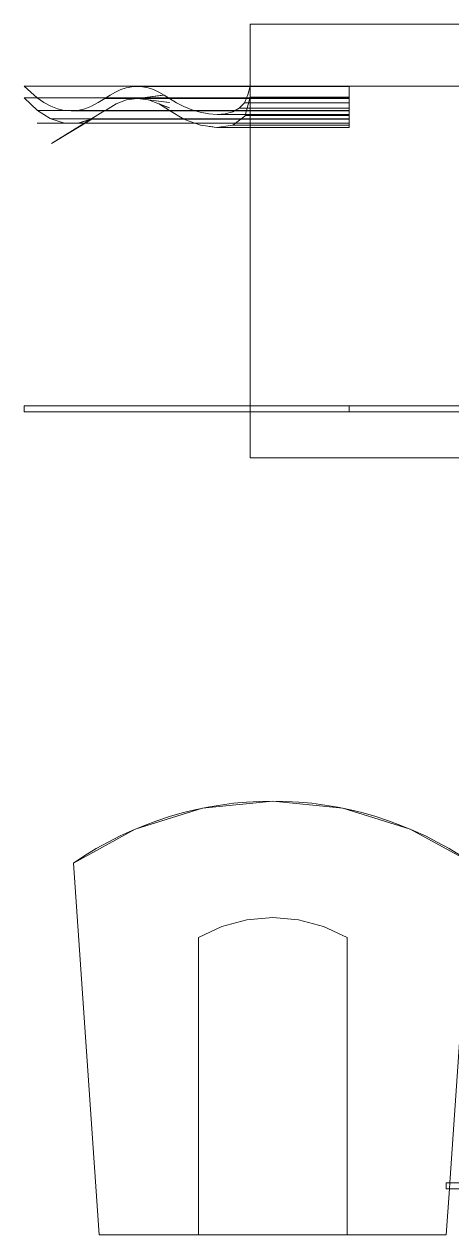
# Model space of a CAD drawing. Header units: millimetres. Extents: x 0 to 550, y -730 to 20.
# Drawn here: x 340 to 409, y -432.8 to -237.4 of the extents above; entities that cross this region are included whole.
import ezdxf

# ---------------------------------------------------------------- set-up
doc = ezdxf.new("R2010")
doc.units = ezdxf.units.MM
doc.layers.add('auxiliary', color=50, linetype='Continuous')

# ---------------------------------------------------------------- blocks, each defined once
blk = doc.blocks.new('A$Cb9c1c183')
at = {"color": 3, "linetype": 'Continuous', "lineweight": 0, "extrusion": (0, 1, -2.22045e-16)}
for p, q in [((90897.5, 3274), (91440.9, 3442.9)), ((91440.9, 3442.9), (92007.1, 3500)), ((92007.1, 3500), (92573.2, 3442.9)), ((92573.2, 3442.9), (93116.6, 3274)), ((90398.7, 3000), (90897.5, 3274)), ((93116.6, 3274), (93613.9, 3000.8)), ((90398.7, 3000), (90607.1, 0)), ((90398.7, 3000), (90607.1, 0)), ((90398.7, 3000), (90607.1, 0)), ((93613.9, 2999.1), (93436, 420)), ((91596.7, 2488), (91798.8, 2541.9)), ((91798.8, 2541.9), (92007.1, 2560)), ((92007.1, 2560), (92215.4, 2541.9)), ((92215.4, 2541.9), (92417.4, 2488)), ((91407.1, 2400), (91596.7, 2488)), ((92417.4, 2488), (92607.1, 2400)), ((91407.1, 2400), (91407.1, 0)), ((92607.1, 2400), (92607.1, 0)), ((93407.1, 370), (93407.1, 420)), ((93407.1, 420), (98702, 420)), ((93407.1, 370), (93407.1, 420)), ((93432.6, 370), (93407.1, 0)), ((93407.1, 370), (98702, 370)), ((90607.1, 0), (91407.1, 0)), ((91407.1, 0), (90607.1, 0)), ((90607.1, 0), (93407.1, 0)), ((91407.1, 0), (90607.1, 0)), ((92607.1, 0), (93407.1, 0)), ((93407.1, 0), (92607.1, 0))]:
    blk.add_line(p, q, dxfattribs=at)
at = {"color": 0, "linetype": 'Continuous', "lineweight": 0, "extrusion": (0, 1, -2.22045e-16)}
blk.add_line((93436, 420), (93432.6, 370), dxfattribs=at)
at = {"color": 3, "linetype": 'Continuous', "lineweight": 0}
blk.add_arc((92007.1, 663.3), 2836.7, 55.46106, 124.53894, dxfattribs=at)
blk.add_arc((92007.1, 663.3), 2836.7, 55.46106, 124.53894, dxfattribs=at)
blk = doc.blocks.new('A$C6284043d')
at = {"color": 3, "linetype": 'Continuous', "lineweight": 0, "extrusion": (-2.22045e-16, 1, -2.22045e-16)}
for p, q in [((-57626.4, 3500), (-57626.4, 3000)), ((-54826.4, 3500), (-57626.4, 3500)), ((-57626.4, 3500), (-57626.4, 3000)), ((-54826.4, 3500), (-57626.4, 3500)), ((-59449.6, 3000), (-57626.4, 3000)), ((-59449.6, 3000), (-59396.9, 2950.4)), ((-59343.9, 2904.8), (-59396.9, 2950.4)), ((-58712.5, 2952.7), (-58755.6, 2927.7)), ((-58712.5, 2952.7), (-58669.1, 2972.1)), ((-58625.6, 2986.1), (-58669.1, 2972.1)), ((-58625.6, 2986.1), (-58581.8, 2994.4)), ((-58538, 2997.2), (-58581.8, 2994.4)), ((-57627.2, 2997.2), (-58538, 2997.2)), ((-58538, 2997.2), (-58494.2, 2994.4)), ((-58450.5, 2986.1), (-58494.2, 2994.4)), ((-58450.5, 2986.1), (-58406.9, 2972.1)), ((-58363.5, 2952.7), (-58406.9, 2972.1)), ((-58363.5, 2952.7), (-58320.5, 2927.7)), ((-57626.4, 3000), (-57645.8, 2929)), ((-57626.4, 3000), (-57626.4, 0)), ((-57626.4, 3000), (-57626.4, 0)), ((-54826.4, 3000), (-57626.4, 3000)), ((-57626.4, 3000), (-57626.4, 0)), ((-54826.4, 3000), (-57626.4, 3000)), ((-54826.4, 3000), (-57626.4, 3000)), ((-54826.4, 3000), (-57626.4, 3000)), ((-59342.5, 2804), (-59449.6, 2904.9)), ((-59449.6, 2904.9), (-59344, 2904.9)), ((-59343.9, 2904.8), (-59290.2, 2867.4)), ((-59235.9, 2838.1), (-59290.2, 2867.4)), ((-59235.9, 2838.1), (-59181.3, 2817.2)), ((-58906.7, 2837.7), (-58961.4, 2816.9)), ((-58906.7, 2837.7), (-58852.5, 2866.8)), ((-58798.5, 2900), (-58852.5, 2866.8)), ((-58798.5, 2900), (-58755.6, 2927.7)), ((-58538.8, 2900), (-58798.5, 2900)), ((-58798.5, 2900), (-58538.8, 2900)), ((-58708.5, 2856.9), (-58793.5, 2802.4)), ((-58624.1, 2889.1), (-58708.5, 2856.9)), ((-58321.8, 2927.6), (-58624.1, 2889.1)), ((-58332.4, 2926), (-58536.5, 2899.9)), ((-58278.6, 2867), (-58536.5, 2899.9)), ((-58536.5, 2899.9), (-58277.4, 2899.9)), ((-58277.6, 2900), (-58535.7, 2900)), ((-58535.7, 2900), (-58277.6, 2900)), ((-58448.9, 2889.1), (-58277.6, 2867)), ((-58278.9, 2823.8), (-58447.4, 2888.6)), ((-58361.9, 2856.9), (-58277.6, 2823.8)), ((-58277.6, 2802.4), (-58357.6, 2854.1)), ((-58332.4, 2926), (-58320.3, 2927.6)), ((-58320.3, 2927.6), (-58321.8, 2927.6)), ((-58277.6, 2900), (-58320.5, 2927.7)), ((-58277.6, 2867), (-58278.6, 2867)), ((-57658.3, 2900), (-58277.6, 2900)), ((-58277.6, 2900), (-57658.3, 2900)), ((-58277.6, 2900), (-58220.4, 2866.1)), ((-58160.8, 2834.8), (-58220.4, 2866.1)), ((-58160.8, 2834.8), (-58096.5, 2808.8)), ((-57672.7, 2866.7), (-57714.3, 2821.7)), ((-57672.7, 2866.7), (-57645.8, 2929)), ((-57638.6, 2866.7), (-57672.7, 2866.7)), ((-57626.4, 2911.2), (-57666.7, 2764)), ((-59240.4, 2738.8), (-59342.5, 2804)), ((-59342.5, 2804), (-59119.6, 2804)), ((-59234.4, 2735.1), (-59240.4, 2738.8)), ((-58798.5, 2802.2), (-59228.6, 2537.6)), ((-59126.4, 2804.5), (-59181.3, 2817.2)), ((-59126.4, 2804.5), (-59071.4, 2800.3)), ((-59016.3, 2804.4), (-59071.4, 2800.3)), ((-59071.4, 2800.3), (-58801.5, 2800.3)), ((-59016.3, 2804.4), (-58961.4, 2816.9)), ((-58798.5, 2802.2), (-58276.5, 2802.2)), ((-58793.5, 2802.4), (-58277.6, 2802.4)), ((-58277.6, 2823.8), (-58278.9, 2823.8)), ((-58277.2, 2802.6), (-58277.6, 2802.8)), ((-58277.6, 2802.8), (-58076, 2802.8)), ((-58277.6, 2802.4), (-58074.7, 2802.4)), ((-58161.8, 2734.1), (-58276.9, 2802.4)), ((-58029.2, 2788.9), (-58096.5, 2808.8)), ((-58029.2, 2788.9), (-57960.7, 2775.9)), ((-57892.9, 2771.1), (-57960.7, 2775.9)), ((-57892.9, 2771.1), (-57827.6, 2775.8)), ((-57664.7, 2771.1), (-57892.9, 2771.1)), ((-57767.2, 2792), (-57827.6, 2775.8)), ((-57767.2, 2792), (-57714.3, 2821.7)), ((-57669.8, 2757.8), (-57766.5, 2686.1)), ((-57714.3, 2821.7), (-57650.9, 2821.7)), ((-57666.7, 2764), (-57669.8, 2757.8)), ((-57666.7, 2764), (-57626.4, 2764)), ((-59345.4, 2700.7), (-59051.6, 2700.3)), ((-59018, 2700.2), (-59345.4, 2700.7)), ((-59234.4, 2735.1), (-59123.6, 2700.4)), ((-59234.4, 2735.1), (-58907.5, 2735.1)), ((-58904.8, 2734.6), (-59228.6, 2537.6)), ((-59123.6, 2700.4), (-59091.5, 2700.3)), ((-59123.6, 2700.4), (-59017.5, 2700.4)), ((-59018, 2700.2), (-59091.5, 2700.3)), ((-59051.6, 2700.3), (-59018, 2700.2)), ((-58911.8, 2732.5), (-59018, 2700.2)), ((-59018, 2700.2), (-59014.4, 2700.2)), ((-58915.3, 2730.3), (-59014.4, 2700.2)), ((-59012.1, 2700.2), (-59014.4, 2700.2)), ((-59013.9, 2700.4), (-59011.6, 2700.4)), ((-58915.5, 2730.2), (-59012.1, 2700.2)), ((-59012.1, 2700.2), (-58964.3, 2700.2)), ((-58961.3, 2700.2), (-58067.9, 2700.2)), ((-58907.1, 2732.8), (-58908.4, 2732.4)), ((-58907.1, 2732.8), (-58908.3, 2732.4)), ((-58904.8, 2734.6), (-58162.7, 2734.6)), ((-58146.9, 2727.8), (-58161.8, 2734.1)), ((-58027.4, 2686), (-58146.9, 2727.8)), ((-58027.4, 2686), (-57927.9, 2671.6)), ((-57957.1, 2675.7), (-57894.8, 2666.2)), ((-57927.9, 2671.6), (-57957.1, 2675.7)), ((-57785.2, 2682.3), (-57894.8, 2666.2)), ((-57626.4, 2666.2), (-57894.8, 2666.2)), ((-57766.5, 2686.1), (-57785.2, 2682.3)), ((-57766.5, 2686.1), (-57626.4, 2686.1)), ((-59449.6, 370), (-59449.6, 420)), ((-57626.4, 420), (-59449.6, 420)), ((-59449.6, 370), (-59449.6, 420)), ((-57626.4, 370), (-59449.6, 370)), ((-54826.4, 0), (-57626.4, 0)), ((-54826.4, 0), (-57626.4, 0)), ((-54826.4, 0), (-57626.4, 0)), ((-54826.4, 0), (-57626.4, 0)), ((-54826.4, 0), (-57626.4, 0))]:
    blk.add_line(p, q, dxfattribs=at)
at = {"color": 0, "linetype": 'Continuous', "lineweight": 0, "extrusion": (-2.22045e-16, 1, -2.22045e-16)}
for p, q in [((-56826.4, 2997.2), (-57627.2, 2997.2)), ((-56826.4, 3000), (-56826.4, 2929)), ((-59344, 2904.9), (-56826.4, 2904.9)), ((-58535.7, 2900), (-58538.8, 2900)), ((-58538.8, 2900), (-58535.7, 2900)), ((-58447.4, 2888.6), (-58448.9, 2889.1)), ((-58357.6, 2854.1), (-58361.9, 2856.9)), ((-58277.4, 2899.9), (-56826.4, 2899.9)), ((-56826.4, 2900), (-57658.3, 2900)), ((-57658.3, 2900), (-56826.4, 2900)), ((-56826.4, 2866.7), (-57638.6, 2866.7)), ((-57626.4, 2911.2), (-56826.4, 2911.2)), ((-56826.4, 2911.2), (-56826.4, 2929)), ((-56826.4, 2911.2), (-56826.4, 2764)), ((-59119.6, 2804), (-56826.4, 2804)), ((-58801.5, 2800.3), (-56826.4, 2800.3)), ((-58276.9, 2802.4), (-58277.2, 2802.6)), ((-58276.5, 2802.2), (-56826.4, 2802.2)), ((-58076, 2802.8), (-56826.4, 2802.8)), ((-58074.7, 2802.4), (-56826.4, 2802.4)), ((-56826.4, 2771.1), (-57664.7, 2771.1)), ((-57650.9, 2821.7), (-56826.4, 2821.7)), ((-57626.4, 2764), (-56826.4, 2764)), ((-56826.4, 2764), (-56826.4, 2686.1)), ((-59014.4, 2700.2), (-59018, 2700.2)), ((-59014.4, 2700.2), (-59018, 2700.2)), ((-59017.5, 2700.4), (-59013.9, 2700.4)), ((-59011.6, 2700.4), (-56826.4, 2700.4)), ((-58964.3, 2700.2), (-58961.3, 2700.2)), ((-58908.4, 2732.4), (-58915.5, 2730.2)), ((-58908.3, 2732.4), (-58915.3, 2730.3)), ((-58904.8, 2734.6), (-58911.8, 2732.5)), ((-58907.5, 2735.1), (-56826.4, 2735.1)), ((-58162.7, 2734.6), (-56826.4, 2734.6)), ((-58067.9, 2700.2), (-56826.4, 2700.2)), ((-57626.4, 2686.1), (-56826.4, 2686.1)), ((-56826.4, 2666.2), (-57626.4, 2666.2)), ((-56826.4, 2686.1), (-56826.4, 2666.2)), ((-57626.4, 420), (-54826.4, 420)), ((-56826.4, 370), (-56826.4, 420)), ((-57626.4, 370), (-54826.4, 370))]:
    blk.add_line(p, q, dxfattribs=at)

msp = doc.modelspace()

# ---------------------------------------------------------------- block references
at = {"layer": 'auxiliary', "xscale": 0.02, "yscale": 0.02, "zscale": 0.02}
for name, p in [('A$C6284043d', (1528.99, -307.4)), ('A$Cb9c1c183', (-1460.04, -432.82))]:
    msp.add_blockref(name, p, dxfattribs=at)

doc.saveas('drawing.dxf')
